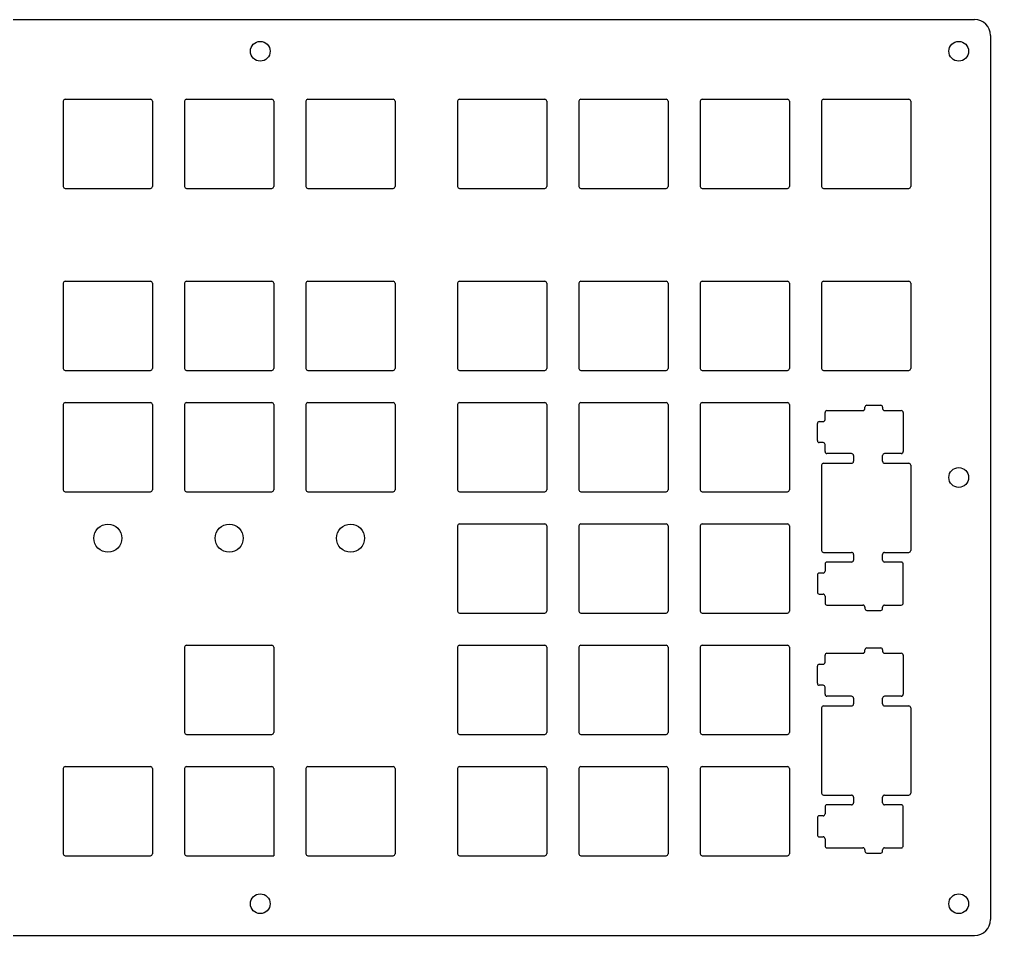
# Model space of a CAD drawing. Extents: x 0 to 449, y -144 to 0.
# Drawn here: x 296.2 to 448.6, y -143.8 to 0 of the extents above; entities that cross this region are included whole.
import ezdxf

# ---------------------------------------------------------------- set-up
doc = ezdxf.new("R2010")
doc.units = 0
doc.header["$MEASUREMENT"] = 0
doc.layers.add('VISIBLE', color=7, linetype='CONTINUOUS')

msp = doc.modelspace()

# ---------------------------------------------------------------- linework, layer by layer
at = {"layer": 'VISIBLE'}
for p, q in [((2.5, 0), (446.125, 0)), ((448.625, -2.5), (448.625, -141.325)), ((303.0375, -12.8298), (303.0375, -26.2202)), ((303.3423, -12.525), (316.7327, -12.525)), ((317.0375, -12.8298), (317.0375, -26.2202)), ((322.0875, -12.8298), (322.0875, -26.2202)), ((322.3923, -12.525), (335.7827, -12.525)), ((336.0875, -12.8298), (336.0875, -26.2202)), ((341.1375, -12.8298), (341.1375, -26.2202)), ((341.4423, -12.525), (354.8327, -12.525)), ((355.1375, -12.8298), (355.1375, -26.2202)), ((364.95, -12.8298), (364.95, -26.2202)), ((365.2548, -12.525), (378.6452, -12.525)), ((378.95, -12.8298), (378.95, -26.2202)), ((384, -12.8298), (384, -26.2202)), ((384.3048, -12.525), (397.6952, -12.525)), ((398, -12.8298), (398, -26.2202)), ((403.05, -12.8298), (403.05, -26.2202)), ((403.3548, -12.525), (416.7452, -12.525)), ((417.05, -12.8298), (417.05, -26.2202)), ((422.1, -12.8298), (422.1, -26.2202)), ((422.4048, -12.525), (435.7952, -12.525)), ((436.1, -12.8298), (436.1, -26.2202)), ((303.3423, -26.525), (316.7327, -26.525)), ((322.3923, -26.525), (335.7827, -26.525)), ((341.4423, -26.525), (354.8327, -26.525)), ((365.2548, -26.525), (378.6452, -26.525)), ((384.3048, -26.525), (397.6952, -26.525)), ((403.3548, -26.525), (416.7452, -26.525)), ((422.4048, -26.525), (435.7952, -26.525)), ((303.3423, -41.1), (316.7327, -41.1)), ((322.3923, -41.1), (335.7827, -41.1)), ((341.4423, -41.1), (354.8327, -41.1)), ((365.2548, -41.1), (378.6452, -41.1)), ((384.3048, -41.1), (397.6952, -41.1)), ((403.3548, -41.1), (416.7452, -41.1)), ((422.4048, -41.1), (435.7952, -41.1)), ((303.0375, -41.4048), (303.0375, -54.7952)), ((317.0375, -41.4048), (317.0375, -54.7952)), ((322.0875, -41.4048), (322.0875, -54.7952)), ((336.0875, -41.4048), (336.0875, -54.7952)), ((341.1375, -41.4048), (341.1375, -54.7952)), ((355.1375, -41.4048), (355.1375, -54.7952)), ((364.95, -41.4048), (364.95, -54.7952)), ((378.95, -41.4048), (378.95, -54.7952)), ((384, -41.4048), (384, -54.7952)), ((398, -41.4048), (398, -54.7952)), ((403.05, -41.4048), (403.05, -54.7952)), ((417.05, -41.4048), (417.05, -54.7952)), ((422.1, -41.4048), (422.1, -54.7952)), ((436.1, -41.4048), (436.1, -54.7952)), ((303.3423, -55.1), (316.7327, -55.1)), ((322.3923, -55.1), (335.7827, -55.1)), ((341.4423, -55.1), (354.8327, -55.1)), ((365.2548, -55.1), (378.6452, -55.1)), ((384.3048, -55.1), (397.6952, -55.1)), ((403.3548, -55.1), (416.7452, -55.1)), ((422.4048, -55.1), (435.7952, -55.1)), ((303.0375, -60.4548), (303.0375, -73.8452)), ((303.3423, -60.15), (316.7327, -60.15)), ((317.0375, -60.4548), (317.0375, -73.8452)), ((322.0875, -60.4548), (322.0875, -73.8452)), ((322.3923, -60.15), (335.7827, -60.15)), ((336.0875, -60.4548), (336.0875, -73.8452)), ((341.1375, -60.4548), (341.1375, -73.8452)), ((341.4423, -60.15), (354.8327, -60.15)), ((355.1375, -60.4548), (355.1375, -73.8452)), ((364.95, -60.4548), (364.95, -73.8452)), ((365.2548, -60.15), (378.6452, -60.15)), ((378.95, -60.4548), (378.95, -73.8452)), ((384, -60.4548), (384, -73.8452)), ((384.3048, -60.15), (397.6952, -60.15)), ((398, -60.4548), (398, -73.8452)), ((403.05, -60.4548), (403.05, -73.8452)), ((403.3548, -60.15), (416.7452, -60.15)), ((417.05, -60.4548), (417.05, -73.8452)), ((428.8928, -61.0952), (428.8928, -60.8798)), ((429.1976, -60.575), (431.373, -60.575)), ((431.6778, -60.8798), (431.6778, -61.0952)), ((422.6348, -62.8202), (422.6348, -61.7048)), ((422.9396, -61.4), (428.588, -61.4)), ((431.9826, -61.4), (434.603, -61.4)), ((434.9078, -61.7048), (434.9078, -67.8452)), ((421.4348, -66.1202), (421.4348, -63.4298)), ((421.7396, -63.125), (422.33, -63.125)), ((422.33, -66.425), (421.7396, -66.425)), ((422.6348, -67.8452), (422.6348, -66.7298)), ((426.8, -68.15), (422.9396, -68.15)), ((427.1048, -68.4548), (427.1048, -69.3702)), ((431.6778, -69.3702), (431.6778, -68.4548)), ((434.603, -68.15), (431.9826, -68.15)), ((422.1, -69.9798), (422.1, -83.3702)), ((422.4048, -69.675), (426.8, -69.675)), ((431.9826, -69.675), (435.7952, -69.675)), ((436.1, -69.9798), (436.1, -83.3702)), ((303.3423, -74.15), (316.7327, -74.15)), ((322.3923, -74.15), (335.7827, -74.15)), ((341.4423, -74.15), (354.8327, -74.15)), ((365.2548, -74.15), (378.6452, -74.15)), ((384.3048, -74.15), (397.6952, -74.15)), ((403.3548, -74.15), (416.7452, -74.15)), ((365.2548, -79.2), (378.6452, -79.2)), ((384.3048, -79.2), (397.6952, -79.2)), ((403.3548, -79.2), (416.7452, -79.2)), ((364.95, -79.5048), (364.95, -92.8952)), ((378.95, -79.5048), (378.95, -92.8952)), ((384, -79.5048), (384, -92.8952)), ((398, -79.5048), (398, -92.8952)), ((403.05, -79.5048), (403.05, -92.8952)), ((417.05, -79.5048), (417.05, -92.8952)), ((422.4048, -83.675), (426.8, -83.675)), ((431.9826, -83.675), (435.7952, -83.675)), ((426.8, -85.2), (422.9396, -85.2)), ((427.1048, -83.9798), (427.1048, -84.8952)), ((431.6778, -84.8952), (431.6778, -83.9798)), ((434.603, -85.2), (431.9826, -85.2)), ((422.6348, -85.5048), (422.6348, -86.6202)), ((434.9078, -91.6452), (434.9078, -85.5048)), ((421.4348, -87.2298), (421.4348, -89.9202)), ((422.33, -86.925), (421.7396, -86.925)), ((421.7396, -90.225), (422.33, -90.225)), ((422.6348, -90.5298), (422.6348, -91.6452)), ((422.9396, -91.95), (428.588, -91.95)), ((428.8928, -92.2548), (428.8928, -92.4702)), ((429.1976, -92.775), (431.373, -92.775)), ((431.6778, -92.4702), (431.6778, -92.2548)), ((431.9826, -91.95), (434.603, -91.95)), ((365.2548, -93.2), (378.6452, -93.2)), ((384.3048, -93.2), (397.6952, -93.2)), ((403.3548, -93.2), (416.7452, -93.2)), ((322.0875, -98.5548), (322.0875, -111.9452)), ((322.3923, -98.25), (335.7827, -98.25)), ((336.0875, -98.5548), (336.0875, -111.9452)), ((364.95, -98.5548), (364.95, -111.9452)), ((365.2548, -98.25), (378.6452, -98.25)), ((378.95, -98.5548), (378.95, -111.9452)), ((384, -98.5548), (384, -111.9452)), ((384.3048, -98.25), (397.6952, -98.25)), ((398, -98.5548), (398, -111.9452)), ((403.05, -98.5548), (403.05, -111.9452)), ((403.3548, -98.25), (416.7452, -98.25)), ((417.05, -98.5548), (417.05, -111.9452)), ((428.8928, -99.1952), (428.8928, -98.9798)), ((429.1976, -98.675), (431.373, -98.675)), ((431.6778, -98.9798), (431.6778, -99.1952)), ((422.6348, -100.9202), (422.6348, -99.8048)), ((422.9396, -99.5), (428.588, -99.5)), ((431.9826, -99.5), (434.603, -99.5)), ((434.9078, -99.8048), (434.9078, -105.9452)), ((421.4348, -104.2202), (421.4348, -101.5298)), ((421.7396, -101.225), (422.33, -101.225)), ((422.33, -104.525), (421.7396, -104.525)), ((422.6348, -105.9452), (422.6348, -104.8298)), ((426.8, -106.25), (422.9396, -106.25)), ((427.1048, -106.5548), (427.1048, -107.4702)), ((431.6778, -107.4702), (431.6778, -106.5548)), ((434.603, -106.25), (431.9826, -106.25)), ((422.1, -108.0798), (422.1, -121.4702)), ((422.4048, -107.775), (426.8, -107.775)), ((431.9826, -107.775), (435.7952, -107.775)), ((436.1, -108.0798), (436.1, -121.4702)), ((322.3923, -112.25), (335.7827, -112.25)), ((365.2548, -112.25), (378.6452, -112.25)), ((384.3048, -112.25), (397.6952, -112.25)), ((403.3548, -112.25), (416.7452, -112.25)), ((303.3423, -117.3), (316.7327, -117.3)), ((322.3923, -117.3), (335.7827, -117.3)), ((341.4423, -117.3), (354.8327, -117.3)), ((365.2548, -117.3), (378.6452, -117.3)), ((384.3048, -117.3), (397.6952, -117.3)), ((403.3548, -117.3), (416.7452, -117.3)), ((303.0375, -117.6048), (303.0375, -130.9952)), ((317.0375, -117.6048), (317.0375, -130.9952)), ((322.0875, -117.6048), (322.0875, -130.9952)), ((336.0875, -117.6048), (336.0875, -131.3)), ((341.1375, -117.6048), (341.1375, -130.9952)), ((355.1375, -117.6048), (355.1375, -130.9952)), ((364.95, -117.6048), (364.95, -130.9952)), ((378.95, -117.6048), (378.95, -130.9952)), ((384, -117.6048), (384, -130.9952)), ((398, -117.6048), (398, -130.9952)), ((403.05, -117.6048), (403.05, -130.9952)), ((417.05, -117.6048), (417.05, -130.9952)), ((422.4048, -121.775), (426.8, -121.775)), ((431.9826, -121.775), (435.7952, -121.775)), ((426.8, -123.3), (422.9396, -123.3)), ((427.1048, -122.0798), (427.1048, -122.9952)), ((431.6778, -122.9952), (431.6778, -122.0798)), ((434.603, -123.3), (431.9826, -123.3)), ((422.33, -125.025), (421.7396, -125.025)), ((422.6348, -123.6048), (422.6348, -124.7202)), ((434.9078, -129.7452), (434.9078, -123.6048)), ((421.4348, -125.3298), (421.4348, -128.0202)), ((421.7396, -128.325), (422.33, -128.325)), ((422.6348, -128.6298), (422.6348, -129.7452)), ((422.9396, -130.05), (428.588, -130.05)), ((428.8928, -130.3548), (428.8928, -130.5702)), ((429.1976, -130.875), (431.373, -130.875)), ((431.6778, -130.5702), (431.6778, -130.3548)), ((431.9826, -130.05), (434.603, -130.05)), ((303.3423, -131.3), (316.7327, -131.3)), ((322.3923, -131.3), (336.0875, -131.3)), ((341.4423, -131.3), (354.8327, -131.3)), ((365.2548, -131.3), (378.6452, -131.3)), ((384.3048, -131.3), (397.6952, -131.3)), ((403.3548, -131.3), (416.7452, -131.3)), ((2.5, -143.825), (446.125, -143.825))]:
    msp.add_line(p, q, dxfattribs=at)
for centre, radius in [((333.96875, -5), 1.55), ((443.625, -5), 1.55), ((443.625, -71.9125), 1.55), ((310.0375, -81.4375), 2.2), ((329.0875, -81.4375), 2.2), ((348.1375, -81.4375), 2.2), ((333.96875, -138.825), 1.55), ((443.625, -138.825), 1.55)]:
    msp.add_circle(centre, radius, dxfattribs=at)
for centre, radius, start, end in [((446.125, -2.5), 2.5, 0, 90), ((303.3423, -12.8298), 0.3048, 90, 180), ((316.7327, -12.8298), 0.3048, 0, 90), ((322.3923, -12.8298), 0.3048, 90, 180), ((335.7827, -12.8298), 0.3048, 0, 90), ((341.4423, -12.8298), 0.3048, 90, 180), ((354.8327, -12.8298), 0.3048, 0, 90), ((365.2548, -12.8298), 0.3048, 90, 180), ((378.6452, -12.8298), 0.3048, 0, 90), ((384.3048, -12.8298), 0.3048, 90, 180), ((397.6952, -12.8298), 0.3048, 0, 90), ((403.3548, -12.8298), 0.3048, 90, 180), ((416.7452, -12.8298), 0.3048, 0, 90), ((422.4048, -12.8298), 0.3048, 90, 180), ((435.7952, -12.8298), 0.3048, 0, 90), ((303.3423, -26.2202), 0.3048, 180, 270), ((316.7327, -26.2202), 0.3048, 270, 0), ((322.3923, -26.2202), 0.3048, 180, 270), ((335.7827, -26.2202), 0.3048, 270, 0), ((341.4423, -26.2202), 0.3048, 180, 270), ((354.8327, -26.2202), 0.3048, 270, 0), ((365.2548, -26.2202), 0.3048, 180, 270), ((378.6452, -26.2202), 0.3048, 270, 0), ((384.3048, -26.2202), 0.3048, 180, 270), ((397.6952, -26.2202), 0.3048, 270, 0), ((403.3548, -26.2202), 0.3048, 180, 270), ((416.7452, -26.2202), 0.3048, 270, 0), ((422.4048, -26.2202), 0.3048, 180, 270), ((435.7952, -26.2202), 0.3048, 270, 0), ((303.3423, -41.4048), 0.3048, 90, 180), ((316.7327, -41.4048), 0.3048, 0, 90), ((322.3923, -41.4048), 0.3048, 90, 180), ((335.7827, -41.4048), 0.3048, 0, 90), ((341.4423, -41.4048), 0.3048, 90, 180), ((354.8327, -41.4048), 0.3048, 0, 90), ((365.2548, -41.4048), 0.3048, 90, 180), ((378.6452, -41.4048), 0.3048, 0, 90), ((384.3048, -41.4048), 0.3048, 90, 180), ((397.6952, -41.4048), 0.3048, 0, 90), ((403.3548, -41.4048), 0.3048, 90, 180), ((416.7452, -41.4048), 0.3048, 0, 90), ((422.4048, -41.4048), 0.3048, 90, 180), ((435.7952, -41.4048), 0.3048, 0, 90), ((303.3423, -54.7952), 0.3048, 180, 270), ((316.7327, -54.7952), 0.3048, 270, 0), ((322.3923, -54.7952), 0.3048, 180, 270), ((335.7827, -54.7952), 0.3048, 270, 0), ((341.4423, -54.7952), 0.3048, 180, 270), ((354.8327, -54.7952), 0.3048, 270, 0), ((365.2548, -54.7952), 0.3048, 180, 270), ((378.6452, -54.7952), 0.3048, 270, 0), ((384.3048, -54.7952), 0.3048, 180, 270), ((397.6952, -54.7952), 0.3048, 270, 0), ((403.3548, -54.7952), 0.3048, 180, 270), ((416.7452, -54.7952), 0.3048, 270, 0), ((422.4048, -54.7952), 0.3048, 180, 270), ((435.7952, -54.7952), 0.3048, 270, 0), ((303.3423, -60.4548), 0.3048, 90, 180), ((316.7327, -60.4548), 0.3048, 0, 90), ((322.3923, -60.4548), 0.3048, 90, 180), ((335.7827, -60.4548), 0.3048, 0, 90), ((341.4423, -60.4548), 0.3048, 90, 180), ((354.8327, -60.4548), 0.3048, 0, 90), ((365.2548, -60.4548), 0.3048, 90, 180), ((378.6452, -60.4548), 0.3048, 0, 90), ((384.3048, -60.4548), 0.3048, 90, 180), ((397.6952, -60.4548), 0.3048, 0, 90), ((403.3548, -60.4548), 0.3048, 90, 180), ((416.7452, -60.4548), 0.3048, 0, 90), ((429.1976, -60.8798), 0.3048, 90, 180), ((431.373, -60.8798), 0.3048, 0, 90), ((422.9396, -61.7048), 0.3048, 90, 180), ((428.588, -61.0952), 0.3048, 270, 0), ((431.9826, -61.0952), 0.3048, 180, 270), ((434.603, -61.7048), 0.3048, 0, 90), ((421.7396, -63.4298), 0.3048, 90, 180), ((422.33, -62.8202), 0.3048, 270, 0), ((421.7396, -66.1202), 0.3048, 180, 270), ((422.33, -66.7298), 0.3048, 0, 90), ((422.9396, -67.8452), 0.3048, 180, 270), ((426.8, -68.4548), 0.3048, 0, 90), ((431.9826, -68.4548), 0.3048, 90, 180), ((434.603, -67.8452), 0.3048, 270, 0), ((422.4048, -69.9798), 0.3048, 90, 180), ((426.8, -69.3702), 0.3048, 270, 0), ((431.9826, -69.3702), 0.3048, 180, 270), ((435.7952, -69.9798), 0.3048, 0, 90), ((303.3423, -73.8452), 0.3048, 180, 270), ((316.7327, -73.8452), 0.3048, 270, 0), ((322.3923, -73.8452), 0.3048, 180, 270), ((335.7827, -73.8452), 0.3048, 270, 0), ((341.4423, -73.8452), 0.3048, 180, 270), ((354.8327, -73.8452), 0.3048, 270, 0), ((365.2548, -73.8452), 0.3048, 180, 270), ((378.6452, -73.8452), 0.3048, 270, 0), ((384.3048, -73.8452), 0.3048, 180, 270), ((397.6952, -73.8452), 0.3048, 270, 0), ((403.3548, -73.8452), 0.3048, 180, 270), ((416.7452, -73.8452), 0.3048, 270, 0), ((365.2548, -79.5048), 0.3048, 90, 180), ((378.6452, -79.5048), 0.3048, 0, 90), ((384.3048, -79.5048), 0.3048, 90, 180), ((397.6952, -79.5048), 0.3048, 0, 90), ((403.3548, -79.5048), 0.3048, 90, 180), ((416.7452, -79.5048), 0.3048, 0, 90), ((422.4048, -83.3702), 0.3048, 180, 270), ((426.8, -83.9798), 0.3048, 0, 90), ((431.9826, -83.9798), 0.3048, 90, 180), ((435.7952, -83.3702), 0.3048, 270, 0), ((422.9396, -85.5048), 0.3048, 90, 180), ((426.8, -84.8952), 0.3048, 270, 0), ((431.9826, -84.8952), 0.3048, 180, 270), ((434.603, -85.5048), 0.3048, 0, 90), ((422.33, -86.6202), 0.3048, 270, 0), ((421.7396, -87.2298), 0.3048, 90, 180), ((421.7396, -89.9202), 0.3048, 180, 270), ((422.33, -90.5298), 0.3048, 0, 90), ((365.2548, -92.8952), 0.3048, 180, 270), ((378.6452, -92.8952), 0.3048, 270, 0), ((384.3048, -92.8952), 0.3048, 180, 270), ((397.6952, -92.8952), 0.3048, 270, 0), ((403.3548, -92.8952), 0.3048, 180, 270), ((416.7452, -92.8952), 0.3048, 270, 0), ((422.9396, -91.6452), 0.3048, 180, 270), ((428.588, -92.2548), 0.3048, 0, 90), ((429.1976, -92.4702), 0.3048, 180, 270), ((431.373, -92.4702), 0.3048, 270, 0), ((431.9826, -92.2548), 0.3048, 90, 180), ((434.603, -91.6452), 0.3048, 270, 0), ((322.3923, -98.5548), 0.3048, 90, 180), ((335.7827, -98.5548), 0.3048, 0, 90), ((365.2548, -98.5548), 0.3048, 90, 180), ((378.6452, -98.5548), 0.3048, 0, 90), ((384.3048, -98.5548), 0.3048, 90, 180), ((397.6952, -98.5548), 0.3048, 0, 90), ((403.3548, -98.5548), 0.3048, 90, 180), ((416.7452, -98.5548), 0.3048, 0, 90), ((429.1976, -98.9798), 0.3048, 90, 180), ((431.373, -98.9798), 0.3048, 0, 90), ((422.9396, -99.8048), 0.3048, 90, 180), ((428.588, -99.1952), 0.3048, 270, 0), ((431.9826, -99.1952), 0.3048, 180, 270), ((434.603, -99.8048), 0.3048, 0, 90), ((421.7396, -101.5298), 0.3048, 90, 180), ((422.33, -100.9202), 0.3048, 270, 0), ((421.7396, -104.2202), 0.3048, 180, 270), ((422.33, -104.8298), 0.3048, 0, 90), ((422.9396, -105.9452), 0.3048, 180, 270), ((426.8, -106.5548), 0.3048, 0, 90), ((431.9826, -106.5548), 0.3048, 90, 180), ((434.603, -105.9452), 0.3048, 270, 0), ((422.4048, -108.0798), 0.3048, 90, 180), ((426.8, -107.4702), 0.3048, 270, 0), ((431.9826, -107.4702), 0.3048, 180, 270), ((435.7952, -108.0798), 0.3048, 0, 90), ((322.3923, -111.9452), 0.3048, 180, 270), ((335.7827, -111.9452), 0.3048, 270, 0), ((365.2548, -111.9452), 0.3048, 180, 270), ((378.6452, -111.9452), 0.3048, 270, 0), ((384.3048, -111.9452), 0.3048, 180, 270), ((397.6952, -111.9452), 0.3048, 270, 0), ((403.3548, -111.9452), 0.3048, 180, 270), ((416.7452, -111.9452), 0.3048, 270, 0), ((303.3423, -117.6048), 0.3048, 90, 180), ((316.7327, -117.6048), 0.3048, 0, 90), ((322.3923, -117.6048), 0.3048, 90, 180), ((335.7827, -117.6048), 0.3048, 0, 90), ((341.4423, -117.6048), 0.3048, 90, 180), ((354.8327, -117.6048), 0.3048, 0, 90), ((365.2548, -117.6048), 0.3048, 90, 180), ((378.6452, -117.6048), 0.3048, 0, 90), ((384.3048, -117.6048), 0.3048, 90, 180), ((397.6952, -117.6048), 0.3048, 0, 90), ((403.3548, -117.6048), 0.3048, 90, 180), ((416.7452, -117.6048), 0.3048, 0, 90), ((422.4048, -121.4702), 0.3048, 180, 270), ((426.8, -122.0798), 0.3048, 0, 90), ((431.9826, -122.0798), 0.3048, 90, 180), ((435.7952, -121.4702), 0.3048, 270, 0), ((422.9396, -123.6048), 0.3048, 90, 180), ((426.8, -122.9952), 0.3048, 270, 0), ((431.9826, -122.9952), 0.3048, 180, 270), ((434.603, -123.6048), 0.3048, 0, 90), ((421.7396, -125.3298), 0.3048, 90, 180), ((422.33, -124.7202), 0.3048, 270, 0), ((421.7396, -128.0202), 0.3048, 180, 270), ((422.33, -128.6298), 0.3048, 0, 90), ((303.3423, -130.9952), 0.3048, 180, 270), ((316.7327, -130.9952), 0.3048, 270, 0), ((322.3923, -130.9952), 0.3048, 180, 270), ((341.4423, -130.9952), 0.3048, 180, 270), ((354.8327, -130.9952), 0.3048, 270, 0), ((365.2548, -130.9952), 0.3048, 180, 270), ((378.6452, -130.9952), 0.3048, 270, 0), ((384.3048, -130.9952), 0.3048, 180, 270), ((397.6952, -130.9952), 0.3048, 270, 0), ((403.3548, -130.9952), 0.3048, 180, 270), ((416.7452, -130.9952), 0.3048, 270, 0), ((422.9396, -129.7452), 0.3048, 180, 270), ((428.588, -130.3548), 0.3048, 0, 90), ((429.1976, -130.5702), 0.3048, 180, 270), ((431.373, -130.5702), 0.3048, 270, 0), ((431.9826, -130.3548), 0.3048, 90, 180), ((434.603, -129.7452), 0.3048, 270, 0), ((446.125, -141.325), 2.5, 270, 0)]:
    msp.add_arc(centre, radius, start, end, dxfattribs=at)

doc.saveas('drawing.dxf')
